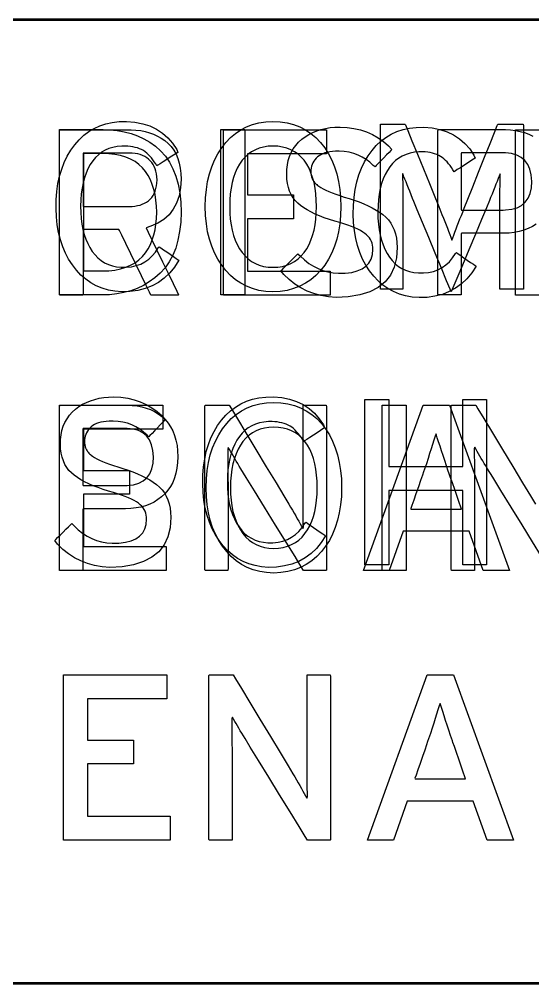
# Model space of a CAD drawing. Extents: x 1 to 47.7, y 0.2 to 35.
# Drawn here: x 22.562 to 22.925, y 6.787 to 7.467 of the extents above; entities that cross this region are included whole.
import ezdxf

# ---------------------------------------------------------------- set-up
doc = ezdxf.new("R2010")
doc.units = 0
doc.header["$MEASUREMENT"] = 0
for name, color, linetype in [('4_1__4U__UP_TO_ONE_IO_BOAR', 7, 'CONTINUOUS'), ('4_2__4U__FRONT_PANEL_W_24_', 7, 'CONTINUOUS'), ('5_1___24__TARGET_LEDS___12', 7, 'CONTINUOUS')]:
    doc.layers.add(name, color=color, linetype=linetype)

msp = doc.modelspace()

# ---------------------------------------------------------------- linework, layer by layer
at = {"layer": '4_1__4U__UP_TO_ONE_IO_BOAR'}
for points in [[(23.06103, 7.46653), (22.87026, 7.46653), (22.45712, 7.46653)], [(22.87531, 7.08228), (22.87531, 7.13462), (22.82328, 7.13462), (22.82328, 7.08228), (22.80638, 7.08228), (22.80638, 7.19889), (22.82328, 7.19889), (22.82328, 7.15168), (22.87531, 7.15168), (22.87531, 7.19889), (22.89221, 7.19889), (22.89221, 7.08228), (22.87531, 7.08228)], [(22.59374, 6.88783), (22.59374, 7.00445), (22.66652, 7.00445), (22.66652, 6.98754), (22.61064, 6.98754), (22.61064, 6.95854), (22.64309, 6.95854), (22.64309, 6.94164), (22.61064, 6.94164), (22.61064, 6.90474), (22.66896, 6.90474), (22.66896, 6.88783), (22.59374, 6.88783)], [(22.89255, 6.88783), (22.88279, 6.91551), (22.83607, 6.91551), (22.82639, 6.88783), (22.80824, 6.88783), (22.85023, 7.00445), (22.86879, 7.00445), (22.91127, 6.88783), (22.89255, 6.88783)], [(22.42922, 6.78655), (22.6323, 6.78655), (22.84113, 6.78655), (23.0356, 6.78655)]]:
    msp.add_lwpolyline(points, dxfattribs=at)
for points in [[(22.67504, 7.29715), (22.67198, 7.29241), (22.66857, 7.28825), (22.66479, 7.28464), (22.66066, 7.2816), (22.65616, 7.27912), (22.65129, 7.27721), (22.64607, 7.27586), (22.64049, 7.27507), (22.63482, 7.27489), (22.62993, 7.27531), (22.6253, 7.27615), (22.62092, 7.27742), (22.6168, 7.27911), (22.61292, 7.28123), (22.6093, 7.28377), (22.60594, 7.28674), (22.60282, 7.29013), (22.59992, 7.29387), (22.5973, 7.29788), (22.59502, 7.30216), (22.59308, 7.30673), (22.59147, 7.31159), (22.59019, 7.31672), (22.58925, 7.32214), (22.58865, 7.32785), (22.58838, 7.33384), (22.5885, 7.33993), (22.58897, 7.34576), (22.58977, 7.35131), (22.59091, 7.35658), (22.59239, 7.36157), (22.5942, 7.36629), (22.59635, 7.37073), (22.59883, 7.37489), (22.60165, 7.37878), (22.60466, 7.38228), (22.60793, 7.38537), (22.61144, 7.38804), (22.61522, 7.39028), (22.61924, 7.39211), (22.62351, 7.39352), (22.62804, 7.3945), (22.63282, 7.39507), (22.63821, 7.39517), (22.6441, 7.39466), (22.64957, 7.39359), (22.65462, 7.39196), (22.65925, 7.38977), (22.66345, 7.38701), (22.66722, 7.3837), (22.67058, 7.37982), (22.67351, 7.37537), (22.67436, 7.37331), (22.67324, 7.37259), (22.67137, 7.37138), (22.66902, 7.36987), (22.66647, 7.36822), (22.66398, 7.36661), (22.66182, 7.36522), (22.66026, 7.36422), (22.65958, 7.36378), (22.65873, 7.36516), (22.65773, 7.36667), (22.65671, 7.36809), (22.65566, 7.36941), (22.65459, 7.37063), (22.65348, 7.37176), (22.65235, 7.37279), (22.6512, 7.37373), (22.65, 7.37456), (22.64869, 7.37527), (22.6473, 7.37589), (22.64583, 7.37643), (22.64428, 7.37687), (22.64265, 7.37724), (22.64094, 7.37751), (22.63916, 7.37769), (22.63729, 7.37779), (22.63479, 7.37777), (22.63156, 7.37747), (22.62852, 7.37688), (22.62567, 7.376), (22.62301, 7.37484), (22.62054, 7.37339), (22.61825, 7.37165), (22.61615, 7.36962), (22.61424, 7.36731), (22.61249, 7.36468), (22.61092, 7.3618), (22.60956, 7.3587), (22.60841, 7.35537), (22.60747, 7.35182), (22.60673, 7.34805), (22.6062, 7.34405), (22.60587, 7.33982), (22.60575, 7.33537), (22.60584, 7.33095), (22.60614, 7.32674), (22.60664, 7.32276), (22.60735, 7.31899), (22.60827, 7.31545), (22.6094, 7.31213), (22.61073, 7.30902), (22.61227, 7.30614), (22.614, 7.30346), (22.61589, 7.30099), (22.61796, 7.29883), (22.62022, 7.29697), (22.62267, 7.29542), (22.62531, 7.29417), (22.62813, 7.29324), (22.63115, 7.29261), (22.63435, 7.29229), (22.63792, 7.29229), (22.64158, 7.29266), (22.645, 7.29342), (22.64818, 7.29455), (22.65112, 7.29607), (22.65382, 7.29797), (22.65628, 7.30026), (22.65851, 7.30293), (22.66049, 7.30598), (22.66126, 7.30666), (22.66242, 7.30586), (22.66425, 7.3046), (22.66649, 7.30305), (22.66889, 7.30139), (22.6712, 7.2998), (22.67316, 7.29844), (22.67452, 7.2975)], [(22.78935, 7.33507), (22.78914, 7.32886), (22.78859, 7.32295), (22.78769, 7.31735), (22.78645, 7.31204), (22.78486, 7.30703), (22.78293, 7.30232), (22.78065, 7.29791), (22.77803, 7.2938), (22.77504, 7.28996), (22.77175, 7.2865), (22.7682, 7.28349), (22.76439, 7.28093), (22.76032, 7.27882), (22.75599, 7.27715), (22.7514, 7.27594), (22.74654, 7.27517), (22.74143, 7.27485), (22.73635, 7.27517), (22.73154, 7.27594), (22.727, 7.27715), (22.72272, 7.27882), (22.7187, 7.28093), (22.71495, 7.28349), (22.71147, 7.2865), (22.70825, 7.28996), (22.70527, 7.2938), (22.70258, 7.29791), (22.70025, 7.30232), (22.69827, 7.30703), (22.69664, 7.31204), (22.69537, 7.31735), (22.69445, 7.32295), (22.69388, 7.32886), (22.69367, 7.33507), (22.69388, 7.34128), (22.69445, 7.3472), (22.69537, 7.35282), (22.69664, 7.35816), (22.69827, 7.36319), (22.70025, 7.36794), (22.70258, 7.3724), (22.70527, 7.37656), (22.70825, 7.3804), (22.71147, 7.3838), (22.71495, 7.38676), (22.7187, 7.38928), (22.72272, 7.39135), (22.727, 7.39298), (22.73154, 7.39417), (22.73635, 7.39491), (22.74143, 7.39521), (22.74654, 7.39491), (22.7514, 7.39417), (22.75599, 7.39298), (22.76032, 7.39135), (22.76439, 7.38928), (22.7682, 7.38676), (22.77175, 7.3838), (22.77504, 7.3804), (22.77803, 7.37656), (22.78065, 7.3724), (22.78293, 7.36794), (22.78486, 7.36319), (22.78645, 7.35816), (22.78769, 7.35282), (22.78859, 7.3472), (22.78914, 7.34128)], [(22.90158, 7.27667), (22.90158, 7.27889), (22.90158, 7.28482), (22.90158, 7.29336), (22.90158, 7.30343), (22.90158, 7.31393), (22.90158, 7.32375), (22.90158, 7.33181), (22.90158, 7.33701), (22.90158, 7.33903), (22.90159, 7.34188), (22.90161, 7.34459), (22.90163, 7.34716), (22.90166, 7.34959), (22.9017, 7.35188), (22.90175, 7.35403), (22.9018, 7.35604), (22.90187, 7.35792), (22.90165, 7.35821), (22.90102, 7.35657), (22.90033, 7.35479), (22.89959, 7.35289), (22.89878, 7.35085), (22.89793, 7.34868), (22.89701, 7.34638), (22.89604, 7.34395), (22.89501, 7.34139), (22.8942, 7.33943), (22.89206, 7.33431), (22.88859, 7.32601), (22.88428, 7.31571), (22.87963, 7.30457), (22.8751, 7.29375), (22.8712, 7.28442), (22.86841, 7.27774), (22.86721, 7.27488), (22.86642, 7.27673), (22.86397, 7.28266), (22.86032, 7.2915), (22.85595, 7.30209), (22.85133, 7.31326), (22.84696, 7.32385), (22.8433, 7.3327), (22.84085, 7.33862), (22.83996, 7.3408), (22.83893, 7.34339), (22.83795, 7.34585), (22.83703, 7.34818), (22.83616, 7.35038), (22.83535, 7.35244), (22.83458, 7.35438), (22.83387, 7.35618), (22.83321, 7.35786), (22.83283, 7.35832), (22.8329, 7.35647), (22.83295, 7.35449), (22.833, 7.35237), (22.83305, 7.35011), (22.83308, 7.34771), (22.8331, 7.34517), (22.83312, 7.34249), (22.83313, 7.33968), (22.83313, 7.33767), (22.83313, 7.33325), (22.83313, 7.32573), (22.83313, 7.3162), (22.83313, 7.30577), (22.83313, 7.29551), (22.83313, 7.28653), (22.83313, 7.27992), (22.83313, 7.27678), (22.83278, 7.27667), (22.83143, 7.27667), (22.82936, 7.27667), (22.82682, 7.27667), (22.82411, 7.27667), (22.82152, 7.27667), (22.81931, 7.27667), (22.81778, 7.27667), (22.81721, 7.27667), (22.81721, 7.28086), (22.81721, 7.29208), (22.81721, 7.30823), (22.81721, 7.32727), (22.81721, 7.34711), (22.81721, 7.36568), (22.81721, 7.38092), (22.81721, 7.39075), (22.81724, 7.39334), (22.81813, 7.39334), (22.82, 7.39334), (22.82254, 7.39334), (22.82545, 7.39334), (22.82841, 7.39334), (22.83111, 7.39334), (22.83324, 7.39334), (22.83449, 7.39334), (22.83488, 7.39288), (22.83652, 7.38884), (22.83948, 7.38157), (22.84331, 7.37214), (22.84757, 7.36168), (22.8518, 7.35128), (22.85556, 7.34204), (22.8584, 7.33507), (22.85987, 7.33147), (22.86069, 7.32949), (22.86173, 7.32697), (22.86272, 7.32453), (22.86366, 7.32216), (22.86455, 7.31986), (22.86539, 7.31763), (22.86618, 7.31548), (22.86692, 7.3134), (22.86762, 7.31139), (22.8683, 7.31292), (22.86903, 7.31496), (22.8698, 7.31708), (22.87063, 7.31928), (22.8715, 7.32156), (22.87241, 7.32392), (22.87338, 7.32637), (22.87439, 7.32889), (22.87534, 7.33123), (22.87642, 7.33394), (22.87894, 7.34026), (22.88247, 7.34909), (22.88656, 7.35933), (22.89077, 7.36987), (22.89467, 7.37962), (22.8978, 7.38747), (22.89974, 7.39232), (22.90022, 7.39334), (22.90127, 7.39334), (22.90329, 7.39334), (22.90597, 7.39334), (22.90899, 7.39334), (22.91202, 7.39334), (22.91476, 7.39334), (22.91687, 7.39334), (22.91804, 7.39334), (22.91817, 7.39199), (22.91817, 7.38364), (22.91817, 7.36943), (22.91817, 7.35142), (22.91817, 7.33168), (22.91817, 7.31229), (22.91817, 7.29531), (22.91817, 7.28282), (22.91817, 7.27689), (22.9178, 7.27667), (22.91641, 7.27667), (22.91424, 7.27667), (22.9116, 7.27667), (22.90878, 7.27667), (22.90607, 7.27667), (22.90378, 7.27667), (22.90218, 7.27667)], [(22.77212, 7.33507), (22.77201, 7.33965), (22.77169, 7.344), (22.77116, 7.34811), (22.77041, 7.35198), (22.76945, 7.35561), (22.76827, 7.35901), (22.76688, 7.36217), (22.76527, 7.3651), (22.76345, 7.36774), (22.76141, 7.37007), (22.75916, 7.37209), (22.75671, 7.3738), (22.75406, 7.37521), (22.75121, 7.37631), (22.74815, 7.37712), (22.74489, 7.37761), (22.74143, 7.37781), (22.73804, 7.37761), (22.73484, 7.37712), (22.73183, 7.37631), (22.72903, 7.37521), (22.72641, 7.3738), (22.72399, 7.37209), (22.72177, 7.37007), (22.71973, 7.36774), (22.71789, 7.3651), (22.71625, 7.36217), (22.71483, 7.35901), (22.71363, 7.35561), (22.71264, 7.35198), (22.71188, 7.34811), (22.71133, 7.344), (22.71101, 7.33965), (22.7109, 7.33507), (22.71101, 7.33054), (22.71133, 7.32625), (22.71188, 7.32218), (22.71264, 7.31835), (22.71363, 7.31476), (22.71483, 7.31139), (22.71625, 7.30826), (22.71789, 7.30536), (22.71973, 7.30266), (22.72177, 7.30022), (22.72399, 7.2981), (22.72641, 7.29632), (22.72903, 7.29485), (22.73183, 7.29371), (22.73484, 7.2929), (22.73804, 7.29241), (22.74143, 7.29225), (22.74489, 7.29241), (22.74815, 7.2929), (22.75121, 7.29371), (22.75406, 7.29485), (22.75671, 7.29632), (22.75916, 7.2981), (22.76141, 7.30022), (22.76345, 7.30266), (22.76527, 7.30536), (22.76688, 7.30826), (22.76827, 7.31139), (22.76945, 7.31476), (22.77041, 7.31835), (22.77116, 7.32218), (22.77169, 7.32625), (22.77201, 7.33054)], [(22.66939, 7.11575), (22.66892, 7.10839), (22.66735, 7.1019), (22.66469, 7.09625), (22.66093, 7.09147), (22.65608, 7.08753), (22.65013, 7.08446), (22.64308, 7.08224), (22.63494, 7.08088), (22.62646, 7.08044), (22.6209, 7.08088), (22.61562, 7.08178), (22.61059, 7.08314), (22.60584, 7.08495), (22.60135, 7.08722), (22.59714, 7.08994), (22.59319, 7.09313), (22.58951, 7.09676), (22.58743, 7.09931), (22.58816, 7.10004), (22.58954, 7.10142), (22.59135, 7.10323), (22.59338, 7.10525), (22.59542, 7.10728), (22.59724, 7.1091), (22.59865, 7.1105), (22.59942, 7.11127), (22.60114, 7.10963), (22.60409, 7.10689), (22.60715, 7.1045), (22.61034, 7.10246), (22.61364, 7.10077), (22.61705, 7.09943), (22.62058, 7.09844), (22.62423, 7.09779), (22.62799, 7.0975), (22.63278, 7.09761), (22.63734, 7.09816), (22.64129, 7.09916), (22.64464, 7.10059), (22.64738, 7.10246), (22.64953, 7.10477), (22.65106, 7.10752), (22.652, 7.11071), (22.65233, 7.11433), (22.65227, 7.11593), (22.65206, 7.11736), (22.65171, 7.11872), (22.65122, 7.12003), (22.65058, 7.12127), (22.64981, 7.12246), (22.64889, 7.12358), (22.64783, 7.12464), (22.64662, 7.12564), (22.64515, 7.12664), (22.64348, 7.12762), (22.64158, 7.12859), (22.63947, 7.12955), (22.63715, 7.1305), (22.63461, 7.13144), (22.63185, 7.13237), (22.62888, 7.13329), (22.62545, 7.13428), (22.62161, 7.13545), (22.61801, 7.13669), (22.61464, 7.13799), (22.6115, 7.13935), (22.60859, 7.14078), (22.60592, 7.14226), (22.60347, 7.14381), (22.60126, 7.14541), (22.59927, 7.14706), (22.5975, 7.14886), (22.59595, 7.15087), (22.59464, 7.15309), (22.59355, 7.15551), (22.59269, 7.15815), (22.59205, 7.16099), (22.59165, 7.16404), (22.59147, 7.1673), (22.59155, 7.17071), (22.59192, 7.17398), (22.59256, 7.17708), (22.59348, 7.18001), (22.59467, 7.18277), (22.59613, 7.18535), (22.59787, 7.18777), (22.59989, 7.19002), (22.60217, 7.1921), (22.60459, 7.19391), (22.60714, 7.1955), (22.60983, 7.19689), (22.61268, 7.19806), (22.61567, 7.19902), (22.6188, 7.19977), (22.62208, 7.20031), (22.6255, 7.20065), (22.62921, 7.20076), (22.63418, 7.20048), (22.63894, 7.19981), (22.6435, 7.19874), (22.64786, 7.19726), (22.65202, 7.19539), (22.65598, 7.19312), (22.65973, 7.19045), (22.66329, 7.18737), (22.66567, 7.1849), (22.66501, 7.18422), (22.6637, 7.18286), (22.66194, 7.18104), (22.65995, 7.17898), (22.65793, 7.17689), (22.6561, 7.17499), (22.65467, 7.1735), (22.65384, 7.17264), (22.6526, 7.17369), (22.65014, 7.17594), (22.64752, 7.17791), (22.64475, 7.17959), (22.64183, 7.18098), (22.63875, 7.18209), (22.63552, 7.1829), (22.63213, 7.18343), (22.62859, 7.18367), (22.62591, 7.18364), (22.62383, 7.18348), (22.62189, 7.18323), (22.6201, 7.18288), (22.61843, 7.18243), (22.61691, 7.18188), (22.61553, 7.18124), (22.61428, 7.1805), (22.61317, 7.17965), (22.61219, 7.17869), (22.61133, 7.17768), (22.61058, 7.17661), (22.60995, 7.17549), (22.60943, 7.17432), (22.60903, 7.17309), (22.60874, 7.17181), (22.60857, 7.17048), (22.60852, 7.16913), (22.60854, 7.16846), (22.60858, 7.16781), (22.60866, 7.16718), (22.60876, 7.16657), (22.60889, 7.16598), (22.60905, 7.16541), (22.60924, 7.16487), (22.60945, 7.16434), (22.60969, 7.16382), (22.60998, 7.16327), (22.61031, 7.16272), (22.61069, 7.16218), (22.61111, 7.16165), (22.61158, 7.16112), (22.6121, 7.16061), (22.61267, 7.16009), (22.61328, 7.15959), (22.61419, 7.15891), (22.61562, 7.15799), (22.61728, 7.15707), (22.61916, 7.15614), (22.62127, 7.1552), (22.62361, 7.15425), (22.62618, 7.1533), (22.62897, 7.15233), (22.63199, 7.15136), (22.63555, 7.15029), (22.63919, 7.1491), (22.64263, 7.14784), (22.64588, 7.14652), (22.64894, 7.14513), (22.65181, 7.14368), (22.65449, 7.14216), (22.65698, 7.14057), (22.65928, 7.13891), (22.66137, 7.13714), (22.66322, 7.13518), (22.66483, 7.13301), (22.6662, 7.13064), (22.66732, 7.12806), (22.6682, 7.12529), (22.66884, 7.12231), (22.66924, 7.11913)], [(22.77855, 7.1027), (22.7755, 7.09797), (22.77209, 7.0938), (22.76831, 7.0902), (22.76417, 7.08716), (22.75967, 7.08468), (22.75481, 7.08276), (22.74959, 7.08141), (22.744, 7.08062), (22.73833, 7.08044), (22.73345, 7.08086), (22.72882, 7.08171), (22.72444, 7.08297), (22.72031, 7.08467), (22.71644, 7.08678), (22.71282, 7.08933), (22.70945, 7.09229), (22.70634, 7.09568), (22.70344, 7.09943), (22.70082, 7.10343), (22.69854, 7.10772), (22.69659, 7.11229), (22.69498, 7.11714), (22.69371, 7.12228), (22.69277, 7.1277), (22.69216, 7.1334), (22.69189, 7.13939), (22.69201, 7.14549), (22.69248, 7.15131), (22.69329, 7.15686), (22.69443, 7.16213), (22.69591, 7.16713), (22.69772, 7.17185), (22.69987, 7.17629), (22.70235, 7.18045), (22.70516, 7.18433), (22.70817, 7.18784), (22.71144, 7.19093), (22.71496, 7.19359), (22.71873, 7.19584), (22.72275, 7.19767), (22.72703, 7.19907), (22.73156, 7.20006), (22.73634, 7.20062), (22.74172, 7.20072), (22.74762, 7.20022), (22.75309, 7.19915), (22.75814, 7.19752), (22.76276, 7.19532), (22.76696, 7.19257), (22.77074, 7.18925), (22.77409, 7.18537), (22.77702, 7.18093), (22.77787, 7.17887), (22.77675, 7.17814), (22.77488, 7.17693), (22.77254, 7.17542), (22.76998, 7.17377), (22.76749, 7.17217), (22.76533, 7.17077), (22.76378, 7.16977), (22.7631, 7.16933), (22.76225, 7.17071), (22.76125, 7.17223), (22.76023, 7.17364), (22.75918, 7.17497), (22.7581, 7.17619), (22.757, 7.17732), (22.75587, 7.17835), (22.75471, 7.17928), (22.75352, 7.18011), (22.75221, 7.18082), (22.75082, 7.18145), (22.74935, 7.18198), (22.7478, 7.18243), (22.74617, 7.18279), (22.74446, 7.18306), (22.74267, 7.18325), (22.74081, 7.18335), (22.73831, 7.18332), (22.73508, 7.18302), (22.73204, 7.18244), (22.72919, 7.18156), (22.72653, 7.1804), (22.72405, 7.17895), (22.72176, 7.17721), (22.71967, 7.17518), (22.71776, 7.17286), (22.716, 7.17023), (22.71444, 7.16736), (22.71308, 7.16425), (22.71193, 7.16093), (22.71098, 7.15738), (22.71024, 7.1536), (22.70971, 7.1496), (22.70939, 7.14538), (22.70927, 7.14093), (22.70936, 7.1365), (22.70966, 7.1323), (22.71016, 7.12831), (22.71087, 7.12455), (22.71179, 7.12101), (22.71291, 7.11768), (22.71424, 7.11458), (22.71578, 7.1117), (22.71752, 7.10902), (22.7194, 7.10655), (22.72147, 7.10438), (22.72374, 7.10252), (22.72619, 7.10097), (22.72882, 7.09973), (22.73165, 7.09879), (22.73466, 7.09817), (22.73787, 7.09785), (22.74144, 7.09785), (22.74509, 7.09822), (22.74851, 7.09897), (22.75169, 7.10011), (22.75463, 7.10163), (22.75733, 7.10353), (22.7598, 7.10581), (22.76202, 7.10848), (22.76401, 7.11153), (22.76478, 7.11222), (22.76594, 7.11142), (22.76777, 7.11015), (22.77001, 7.10861), (22.77241, 7.10695), (22.77472, 7.10535), (22.77668, 7.104), (22.77804, 7.10305)], [(22.76592, 6.88783), (22.76428, 6.8905), (22.7599, 6.89762), (22.75359, 6.90787), (22.74617, 6.91992), (22.73846, 6.93244), (22.73128, 6.94411), (22.72544, 6.9536), (22.72175, 6.95958), (22.72057, 6.96151), (22.71948, 6.96334), (22.71842, 6.96511), (22.7174, 6.96684), (22.71641, 6.96851), (22.71545, 6.97013), (22.71453, 6.9717), (22.71365, 6.97322), (22.7128, 6.97469), (22.71244, 6.97374), (22.71245, 6.97093), (22.71246, 6.96804), (22.71247, 6.96505), (22.71249, 6.96198), (22.71251, 6.95882), (22.71254, 6.95556), (22.71257, 6.95222), (22.7126, 6.94878), (22.71261, 6.94664), (22.71261, 6.94122), (22.71261, 6.93305), (22.71261, 6.92324), (22.71261, 6.91288), (22.71261, 6.90307), (22.71261, 6.8949), (22.71261, 6.88947), (22.71259, 6.88783), (22.71183, 6.88783), (22.71012, 6.88783), (22.70774, 6.88783), (22.705, 6.88783), (22.7022, 6.88783), (22.69964, 6.88783), (22.6976, 6.88783), (22.6964, 6.88783), (22.69619, 6.88865), (22.69619, 6.89621), (22.69619, 6.90995), (22.69619, 6.92778), (22.69619, 6.94757), (22.69619, 6.96721), (22.69619, 6.98459), (22.69619, 6.99758), (22.69619, 7.00408), (22.69652, 7.00445), (22.69793, 7.00445), (22.70017, 7.00445), (22.70293, 7.00445), (22.70588, 7.00445), (22.70872, 7.00445), (22.71114, 7.00445), (22.71282, 7.00445), (22.71345, 7.00445), (22.71501, 7.00185), (22.71919, 6.99492), (22.72521, 6.98495), (22.73228, 6.97322), (22.73963, 6.96104), (22.74649, 6.94968), (22.75206, 6.94045), (22.75557, 6.93462), (22.75676, 6.93264), (22.75802, 6.93047), (22.75923, 6.92838), (22.76039, 6.92637), (22.76149, 6.92443), (22.76255, 6.92256), (22.76355, 6.92077), (22.7645, 6.91905), (22.7654, 6.91741), (22.76575, 6.91835), (22.76572, 6.92124), (22.76569, 6.92422), (22.76566, 6.92727), (22.76564, 6.93041), (22.76563, 6.93362), (22.76562, 6.93692), (22.76561, 6.9403), (22.76561, 6.94377), (22.76561, 6.9459), (22.76561, 6.9513), (22.76561, 6.95943), (22.76561, 6.9692), (22.76561, 6.97952), (22.76561, 6.98928), (22.76561, 6.99741), (22.76561, 7.00282), (22.76562, 7.00445), (22.76638, 7.00445), (22.7681, 7.00445), (22.77048, 7.00445), (22.77321, 7.00445), (22.77601, 7.00445), (22.77858, 7.00445), (22.78061, 7.00445), (22.78182, 7.00445), (22.78202, 7.00363), (22.78202, 6.99607), (22.78202, 6.98232), (22.78202, 6.9645), (22.78202, 6.94471), (22.78202, 6.92507), (22.78202, 6.90769), (22.78202, 6.8947), (22.78202, 6.8882), (22.78172, 6.88783), (22.7804, 6.88783), (22.77831, 6.88783), (22.77574, 6.88783), (22.77299, 6.88783), (22.77033, 6.88783), (22.76808, 6.88783), (22.76651, 6.88783)], [(22.86806, 6.95798), (22.86676, 6.96181), (22.86552, 6.96549), (22.86435, 6.96901), (22.86324, 6.97238), (22.86219, 6.9756), (22.86121, 6.97865), (22.86029, 6.98156), (22.85943, 6.98431), (22.85865, 6.9827), (22.85782, 6.97988), (22.85692, 6.97689), (22.85593, 6.97373), (22.85488, 6.9704), (22.85374, 6.96691), (22.85254, 6.96324), (22.85126, 6.9594), (22.85058, 6.95741), (22.8498, 6.95516), (22.84851, 6.95147), (22.84693, 6.9469), (22.84524, 6.94203), (22.84365, 6.93746), (22.84237, 6.93377), (22.84159, 6.93152), (22.84169, 6.93111), (22.84423, 6.93111), (22.84888, 6.93111), (22.85487, 6.93111), (22.8614, 6.93111), (22.8677, 6.93111), (22.87298, 6.93111), (22.87645, 6.93111), (22.8774, 6.93116), (22.87687, 6.93267), (22.87575, 6.93588), (22.87425, 6.94019), (22.87256, 6.94504), (22.8709, 6.94982), (22.86945, 6.95397), (22.86844, 6.95688)]]:
    msp.add_lwpolyline(points, close=True, dxfattribs=at)
at = {"layer": '4_2__4U__FRONT_PANEL_W_24_'}
for points in [[(23.06048, 7.46728), (22.86971, 7.46728), (22.45657, 7.46728)], [(22.70466, 7.27276), (22.70466, 7.38938), (22.72156, 7.38938), (22.72156, 7.27276), (22.70466, 7.27276)], [(22.92719, 7.32268), (22.92446, 7.32099), (22.92155, 7.31956), (22.91846, 7.31838), (22.91519, 7.31746), (22.91174, 7.3168), (22.90811, 7.31639), (22.9043, 7.31623), (22.90297, 7.31623), (22.90018, 7.31623), (22.89603, 7.31623), (22.8911, 7.31623), (22.88594, 7.31623), (22.88113, 7.31623), (22.87724, 7.31623), (22.87482, 7.31623), (22.87431, 7.31604), (22.87431, 7.31339), (22.87431, 7.30829), (22.87431, 7.30158), (22.87431, 7.29407), (22.87431, 7.28661), (22.87431, 7.28003), (22.87431, 7.27517), (22.87431, 7.27285), (22.87392, 7.27276), (22.87246, 7.27276), (22.8702, 7.27276), (22.86747, 7.27276), (22.86457, 7.27276), (22.86184, 7.27276), (22.85958, 7.27276), (22.85812, 7.27276), (22.85773, 7.27299), (22.85773, 7.27922), (22.85773, 7.29228), (22.85773, 7.30992), (22.85773, 7.32993), (22.85773, 7.35006), (22.85773, 7.36809), (22.85773, 7.38176), (22.85773, 7.38886), (22.85855, 7.38938), (22.86241, 7.38938), (22.86864, 7.38938), (22.87633, 7.38938), (22.88457, 7.38938), (22.89246, 7.38938), (22.8991, 7.38938), (22.90356, 7.38938), (22.9054, 7.38938), (22.90904, 7.38923), (22.91251, 7.38883), (22.91582, 7.38819), (22.91896, 7.38731), (22.92195, 7.38618), (22.92477, 7.3848)], [(22.81851, 7.07831), (22.81851, 7.19493), (22.83541, 7.19493), (22.83541, 7.07831), (22.81851, 7.07831)], [(22.93096, 7.08811), (22.92465, 7.09835), (22.91723, 7.1104), (22.90952, 7.12292), (22.90234, 7.13459), (22.8965, 7.14408), (22.89281, 7.15007), (22.89164, 7.15199), (22.89054, 7.15382), (22.88948, 7.1556), (22.88846, 7.15732), (22.88747, 7.15899), (22.88651, 7.16062), (22.88559, 7.16219), (22.88471, 7.1637), (22.88386, 7.16517), (22.8835, 7.16422), (22.88351, 7.16142), (22.88352, 7.15852), (22.88353, 7.15554), (22.88355, 7.15246), (22.88357, 7.1493), (22.8836, 7.14604), (22.88363, 7.1427), (22.88366, 7.13926), (22.88367, 7.13713), (22.88367, 7.1317), (22.88367, 7.12353), (22.88367, 7.11372), (22.88367, 7.10336), (22.88367, 7.09355), (22.88367, 7.08538), (22.88367, 7.07995), (22.88365, 7.07831), (22.88289, 7.07831), (22.88118, 7.07831), (22.8788, 7.07831), (22.87607, 7.07831), (22.87327, 7.07831), (22.8707, 7.07831), (22.86866, 7.07831), (22.86746, 7.07831), (22.86726, 7.07913), (22.86726, 7.08669), (22.86726, 7.10044), (22.86726, 7.11827), (22.86726, 7.13806), (22.86726, 7.1577), (22.86726, 7.17507), (22.86726, 7.18807), (22.86726, 7.19456), (22.86758, 7.19493), (22.869, 7.19493), (22.87123, 7.19493), (22.87399, 7.19493), (22.87694, 7.19493), (22.87978, 7.19493), (22.8822, 7.19493), (22.88388, 7.19493), (22.88451, 7.19493), (22.88607, 7.19234), (22.89026, 7.18541), (22.89627, 7.17543), (22.90334, 7.16371), (22.9107, 7.15152), (22.91755, 7.14017), (22.92312, 7.13093), (22.92663, 7.12511)], [(22.42867, 6.78729), (22.63175, 6.78729), (22.84058, 6.78729), (23.03505, 6.78729)]]:
    msp.add_lwpolyline(points, dxfattribs=at)
for points in [[(22.67664, 7.33107), (22.67634, 7.32406), (22.67561, 7.31752), (22.67443, 7.31145), (22.67281, 7.30584), (22.67075, 7.3007), (22.66825, 7.29602), (22.66531, 7.2918), (22.66193, 7.28805), (22.65816, 7.28477), (22.65419, 7.28191), (22.65002, 7.27944), (22.64565, 7.27735), (22.64108, 7.27566), (22.63631, 7.27435), (22.63135, 7.27343), (22.62618, 7.2729), (22.62157, 7.27276), (22.62005, 7.27276), (22.61664, 7.27276), (22.61195, 7.27276), (22.60659, 7.27276), (22.6012, 7.27276), (22.59637, 7.27276), (22.59274, 7.27276), (22.59091, 7.27276), (22.59081, 7.27513), (22.59081, 7.28527), (22.59081, 7.30125), (22.59081, 7.32074), (22.59081, 7.3414), (22.59081, 7.36088), (22.59081, 7.37687), (22.59081, 7.38701), (22.59091, 7.38938), (22.59274, 7.38938), (22.59637, 7.38938), (22.6012, 7.38938), (22.60659, 7.38938), (22.61195, 7.38938), (22.61664, 7.38938), (22.62005, 7.38938), (22.62157, 7.38938), (22.62627, 7.38928), (22.63152, 7.38881), (22.63656, 7.38794), (22.64138, 7.38668), (22.64598, 7.38503), (22.65037, 7.38299), (22.65454, 7.38056), (22.6585, 7.37773), (22.66221, 7.37447), (22.66553, 7.37071), (22.66841, 7.36647), (22.67086, 7.36175), (22.67288, 7.35657), (22.67447, 7.3509), (22.67563, 7.34477), (22.67635, 7.33815)], [(22.82906, 7.30623), (22.82859, 7.29888), (22.82702, 7.29238), (22.82436, 7.28674), (22.8206, 7.28195), (22.81574, 7.27802), (22.80979, 7.27494), (22.80275, 7.27272), (22.79461, 7.27136), (22.78613, 7.27092), (22.78057, 7.27136), (22.77528, 7.27227), (22.77026, 7.27362), (22.76551, 7.27543), (22.76102, 7.2777), (22.7568, 7.28043), (22.75286, 7.28361), (22.74917, 7.28725), (22.7471, 7.28979), (22.74783, 7.29053), (22.74921, 7.2919), (22.75102, 7.29371), (22.75305, 7.29573), (22.75508, 7.29776), (22.75691, 7.29959), (22.75831, 7.30099), (22.75909, 7.30176), (22.7608, 7.30012), (22.76375, 7.29738), (22.76682, 7.29499), (22.77001, 7.29295), (22.77331, 7.29126), (22.77672, 7.28991), (22.78025, 7.28892), (22.7839, 7.28828), (22.78766, 7.28798), (22.79245, 7.28809), (22.79701, 7.28865), (22.80096, 7.28964), (22.80431, 7.29107), (22.80705, 7.29294), (22.80919, 7.29525), (22.81073, 7.298), (22.81167, 7.30119), (22.812, 7.30482), (22.81193, 7.30641), (22.81173, 7.30784), (22.81138, 7.30921), (22.81089, 7.31051), (22.81025, 7.31176), (22.80948, 7.31294), (22.80856, 7.31406), (22.8075, 7.31512), (22.80629, 7.31613), (22.80482, 7.31712), (22.80314, 7.3181), (22.80125, 7.31907), (22.79914, 7.32004), (22.79681, 7.32099), (22.79427, 7.32193), (22.79152, 7.32286), (22.78855, 7.32378), (22.78512, 7.32476), (22.78128, 7.32594), (22.77768, 7.32718), (22.77431, 7.32848), (22.77117, 7.32984), (22.76826, 7.33126), (22.76558, 7.33274), (22.76314, 7.33429), (22.76093, 7.3359), (22.75894, 7.33754), (22.75717, 7.33935), (22.75562, 7.34136), (22.7543, 7.34357), (22.75322, 7.346), (22.75235, 7.34863), (22.75172, 7.35147), (22.75131, 7.35452), (22.75114, 7.35778), (22.75122, 7.36119), (22.75159, 7.36446), (22.75223, 7.36756), (22.75315, 7.37049), (22.75434, 7.37325), (22.7558, 7.37584), (22.75754, 7.37826), (22.75955, 7.3805), (22.76184, 7.38258), (22.76425, 7.38439), (22.76681, 7.38599), (22.7695, 7.38737), (22.77234, 7.38854), (22.77533, 7.3895), (22.77847, 7.39026), (22.78175, 7.3908), (22.78517, 7.39113), (22.78888, 7.39124), (22.79385, 7.39097), (22.79861, 7.39029), (22.80317, 7.38922), (22.80753, 7.38775), (22.81169, 7.38587), (22.81564, 7.3836), (22.8194, 7.38093), (22.82296, 7.37786), (22.82533, 7.37538), (22.82468, 7.3747), (22.82337, 7.37335), (22.82161, 7.37152), (22.81962, 7.36946), (22.8176, 7.36737), (22.81577, 7.36547), (22.81433, 7.36398), (22.8135, 7.36312), (22.81226, 7.36417), (22.8098, 7.36643), (22.80719, 7.36839), (22.80442, 7.37007), (22.8015, 7.37147), (22.79842, 7.37257), (22.79519, 7.37339), (22.7918, 7.37392), (22.78826, 7.37416), (22.78558, 7.37412), (22.7835, 7.37397), (22.78156, 7.37371), (22.77976, 7.37336), (22.7781, 7.37291), (22.77658, 7.37237), (22.77519, 7.37172), (22.77395, 7.37098), (22.77284, 7.37014), (22.77186, 7.36918), (22.77099, 7.36816), (22.77025, 7.36709), (22.76961, 7.36597), (22.7691, 7.3648), (22.7687, 7.36357), (22.76841, 7.3623), (22.76824, 7.36096), (22.76819, 7.35961), (22.7682, 7.35894), (22.76825, 7.35829), (22.76832, 7.35766), (22.76843, 7.35705), (22.76856, 7.35646), (22.76872, 7.3559), (22.7689, 7.35535), (22.76912, 7.35482), (22.76936, 7.35431), (22.76965, 7.35375), (22.76998, 7.35321), (22.77036, 7.35267), (22.77078, 7.35213), (22.77125, 7.35161), (22.77177, 7.35109), (22.77233, 7.35058), (22.77295, 7.35007), (22.77386, 7.3494), (22.77529, 7.34848), (22.77695, 7.34755), (22.77883, 7.34662), (22.78094, 7.34568), (22.78328, 7.34473), (22.78585, 7.34378), (22.78864, 7.34282), (22.79166, 7.34184), (22.79522, 7.34077), (22.79885, 7.33958), (22.8023, 7.33833), (22.80555, 7.337), (22.80861, 7.33562), (22.81148, 7.33416), (22.81416, 7.33264), (22.81665, 7.33105), (22.81895, 7.3294), (22.82104, 7.32763), (22.82289, 7.32566), (22.8245, 7.32349), (22.82586, 7.32112), (22.82699, 7.31855), (22.82787, 7.31577), (22.82851, 7.31279), (22.82891, 7.30962)], [(22.65941, 7.33107), (22.65929, 7.33543), (22.65892, 7.33957), (22.6583, 7.3435), (22.65744, 7.34721), (22.65633, 7.3507), (22.65498, 7.35399), (22.65338, 7.35705), (22.65153, 7.3599), (22.64938, 7.36253), (22.6469, 7.36486), (22.64411, 7.36688), (22.64101, 7.36859), (22.63761, 7.36999), (22.63389, 7.37107), (22.62987, 7.37185), (22.62554, 7.37231), (22.62157, 7.37246), (22.62089, 7.37246), (22.61935, 7.37246), (22.61723, 7.37246), (22.61482, 7.37246), (22.61239, 7.37246), (22.61021, 7.37246), (22.60858, 7.37246), (22.60775, 7.37246), (22.60771, 7.37078), (22.60771, 7.36358), (22.60771, 7.35224), (22.60771, 7.3384), (22.60771, 7.32374), (22.60771, 7.3099), (22.60771, 7.29855), (22.60771, 7.29136), (22.60775, 7.28967), (22.60858, 7.28967), (22.61021, 7.28967), (22.61239, 7.28967), (22.61482, 7.28967), (22.61723, 7.28967), (22.61935, 7.28967), (22.62089, 7.28967), (22.62157, 7.28967), (22.62554, 7.28982), (22.62987, 7.2903), (22.63389, 7.29109), (22.63761, 7.2922), (22.64101, 7.29363), (22.64411, 7.29537), (22.6469, 7.29744), (22.64938, 7.29982), (22.65153, 7.30248), (22.65338, 7.30532), (22.65498, 7.30838), (22.65633, 7.31164), (22.65744, 7.31511), (22.6583, 7.31878), (22.65892, 7.32267), (22.65929, 7.32676)], [(22.92406, 7.35288), (22.92367, 7.35744), (22.92273, 7.36141), (22.92124, 7.3648), (22.9192, 7.3676), (22.91662, 7.36981), (22.91349, 7.37144), (22.90981, 7.37248), (22.90558, 7.37293), (22.90385, 7.37295), (22.90092, 7.37295), (22.89646, 7.37295), (22.89115, 7.37295), (22.88564, 7.37295), (22.88059, 7.37295), (22.87666, 7.37295), (22.87452, 7.37295), (22.87431, 7.37234), (22.87431, 7.36895), (22.87431, 7.36336), (22.87431, 7.35647), (22.87431, 7.34913), (22.87431, 7.34223), (22.87431, 7.33665), (22.87431, 7.33326), (22.87452, 7.33264), (22.87666, 7.33264), (22.88059, 7.33264), (22.88564, 7.33264), (22.89115, 7.33264), (22.89646, 7.33264), (22.90092, 7.33264), (22.90385, 7.33264), (22.9056, 7.33267), (22.90992, 7.33316), (22.91367, 7.33423), (22.91685, 7.33588), (22.91944, 7.33812), (22.92146, 7.34093), (22.9229, 7.34433), (22.92377, 7.34832)], [(22.78992, 7.13666), (22.78971, 7.13046), (22.78916, 7.12455), (22.78826, 7.11894), (22.78702, 7.11363), (22.78543, 7.10862), (22.7835, 7.10391), (22.78122, 7.0995), (22.77859, 7.09539), (22.77561, 7.09155), (22.77232, 7.0881), (22.76877, 7.08509), (22.76496, 7.08253), (22.76089, 7.08041), (22.75656, 7.07875), (22.75197, 7.07753), (22.74711, 7.07676), (22.742, 7.07644), (22.73692, 7.07676), (22.73211, 7.07753), (22.72756, 7.07875), (22.72328, 7.08041), (22.71927, 7.08253), (22.71552, 7.08509), (22.71204, 7.0881), (22.70882, 7.09155), (22.70584, 7.09539), (22.70315, 7.0995), (22.70082, 7.10391), (22.69884, 7.10862), (22.69721, 7.11363), (22.69594, 7.11894), (22.69502, 7.12455), (22.69445, 7.13046), (22.69424, 7.13666), (22.69445, 7.14288), (22.69502, 7.14879), (22.69594, 7.15442), (22.69721, 7.15975), (22.69884, 7.16479), (22.70082, 7.16954), (22.70315, 7.17399), (22.70584, 7.17815), (22.70882, 7.18199), (22.71204, 7.1854), (22.71552, 7.18836), (22.71927, 7.19087), (22.72328, 7.19295), (22.72756, 7.19458), (22.73211, 7.19576), (22.73692, 7.19651), (22.742, 7.1968), (22.74711, 7.19651), (22.75197, 7.19576), (22.75656, 7.19458), (22.76089, 7.19295), (22.76496, 7.19087), (22.76877, 7.18836), (22.77232, 7.1854), (22.77561, 7.18199), (22.77859, 7.17815), (22.78122, 7.17399), (22.7835, 7.16954), (22.78543, 7.16479), (22.78702, 7.15975), (22.78826, 7.15442), (22.78916, 7.14879), (22.78971, 7.14288)], [(22.67436, 7.15843), (22.67418, 7.15435), (22.67373, 7.15051), (22.673, 7.1469), (22.67199, 7.14352), (22.67071, 7.14038), (22.66914, 7.13748), (22.6673, 7.13481), (22.66518, 7.13238), (22.66281, 7.13018), (22.66026, 7.12824), (22.65753, 7.12655), (22.65463, 7.12512), (22.65154, 7.12394), (22.64827, 7.12302), (22.64482, 7.12235), (22.64118, 7.12194), (22.63737, 7.12179), (22.63604, 7.12179), (22.63325, 7.12179), (22.6291, 7.12179), (22.62417, 7.12179), (22.61901, 7.12179), (22.6142, 7.12179), (22.61031, 7.12179), (22.60789, 7.12179), (22.60738, 7.12159), (22.60738, 7.11895), (22.60738, 7.11385), (22.60738, 7.10713), (22.60738, 7.09963), (22.60738, 7.09217), (22.60738, 7.08559), (22.60738, 7.08072), (22.60738, 7.0784), (22.607, 7.07831), (22.60553, 7.07831), (22.60327, 7.07831), (22.60054, 7.07831), (22.59765, 7.07831), (22.59491, 7.07831), (22.59266, 7.07831), (22.59119, 7.07831), (22.59081, 7.07855), (22.59081, 7.08477), (22.59081, 7.09783), (22.59081, 7.11548), (22.59081, 7.13549), (22.59081, 7.15562), (22.59081, 7.17364), (22.59081, 7.18732), (22.59081, 7.19442), (22.59162, 7.19493), (22.59549, 7.19493), (22.60172, 7.19493), (22.60941, 7.19493), (22.61765, 7.19493), (22.62554, 7.19493), (22.63217, 7.19493), (22.63664, 7.19493), (22.63848, 7.19493), (22.64211, 7.19478), (22.64558, 7.19439), (22.64889, 7.19375), (22.65204, 7.19286), (22.65502, 7.19174), (22.65784, 7.19036), (22.6605, 7.18874), (22.66299, 7.18688), (22.66533, 7.18473), (22.66741, 7.18232), (22.66922, 7.17966), (22.67076, 7.17674), (22.67203, 7.17358), (22.67302, 7.17017), (22.67374, 7.16651), (22.67419, 7.16259)], [(22.65713, 7.15843), (22.65674, 7.16299), (22.6558, 7.16697), (22.65431, 7.17035), (22.65228, 7.17315), (22.64969, 7.17536), (22.64656, 7.17699), (22.64288, 7.17803), (22.63865, 7.17849), (22.63693, 7.17851), (22.63399, 7.17851), (22.62954, 7.17851), (22.62422, 7.17851), (22.61871, 7.17851), (22.61366, 7.17851), (22.60973, 7.17851), (22.60759, 7.17851), (22.60738, 7.17789), (22.60738, 7.1745), (22.60738, 7.16892), (22.60738, 7.16202), (22.60738, 7.15468), (22.60738, 7.14779), (22.60738, 7.1422), (22.60738, 7.13881), (22.60759, 7.1382), (22.60973, 7.1382), (22.61366, 7.1382), (22.61871, 7.1382), (22.62422, 7.1382), (22.62954, 7.1382), (22.63399, 7.1382), (22.63693, 7.1382), (22.63867, 7.13822), (22.643, 7.13871), (22.64675, 7.13978), (22.64992, 7.14144), (22.65251, 7.14367), (22.65453, 7.14649), (22.65598, 7.14989), (22.65684, 7.15387)], [(22.77269, 7.13666), (22.77258, 7.14125), (22.77226, 7.14559), (22.77173, 7.1497), (22.77098, 7.15357), (22.77002, 7.15721), (22.76884, 7.16061), (22.76745, 7.16377), (22.76584, 7.16669), (22.76402, 7.16934), (22.76197, 7.17166), (22.75973, 7.17368), (22.75728, 7.17539), (22.75463, 7.1768), (22.75178, 7.17791), (22.74872, 7.17871), (22.74546, 7.17921), (22.742, 7.1794), (22.73861, 7.17921), (22.73541, 7.17871), (22.7324, 7.17791), (22.7296, 7.1768), (22.72698, 7.17539), (22.72456, 7.17368), (22.72234, 7.17166), (22.7203, 7.16934), (22.71846, 7.16669), (22.71682, 7.16377), (22.7154, 7.16061), (22.7142, 7.15721), (22.71321, 7.15357), (22.71245, 7.1497), (22.7119, 7.14559), (22.71158, 7.14125), (22.71147, 7.13666), (22.71158, 7.13214), (22.7119, 7.12784), (22.71245, 7.12378), (22.71321, 7.11995), (22.7142, 7.11635), (22.7154, 7.11299), (22.71682, 7.10985), (22.71846, 7.10695), (22.7203, 7.10425), (22.72234, 7.10181), (22.72456, 7.0997), (22.72698, 7.09791), (22.7296, 7.09645), (22.7324, 7.09531), (22.73541, 7.0945), (22.73861, 7.09401), (22.742, 7.09384), (22.74546, 7.09401), (22.74872, 7.0945), (22.75178, 7.09531), (22.75463, 7.09645), (22.75728, 7.09791), (22.75973, 7.0997), (22.76197, 7.10181), (22.76402, 7.10425), (22.76584, 7.10695), (22.76745, 7.10985), (22.76884, 7.11299), (22.77002, 7.11635), (22.77098, 7.11995), (22.77173, 7.12378), (22.77226, 7.12784), (22.77258, 7.13214)]]:
    msp.add_lwpolyline(points, close=True, dxfattribs=at)
at = {"layer": '5_1___24__TARGET_LEDS___12'}
for points in [[(23.06049, 7.46728), (22.86971, 7.46728), (22.45657, 7.46728)], [(22.7065, 7.27264), (22.7065, 7.38926), (22.77928, 7.38926), (22.77928, 7.37234), (22.7234, 7.37234), (22.7234, 7.34334), (22.75586, 7.34334), (22.75586, 7.32644), (22.7234, 7.32644), (22.7234, 7.28955), (22.78172, 7.28955), (22.78172, 7.27264), (22.7065, 7.27264)], [(22.91256, 7.27264), (22.91256, 7.38926), (22.92946, 7.38926), (22.92946, 7.28971), (22.98581, 7.28971), (22.98581, 7.27264), (22.91256, 7.27264)], [(22.59086, 7.07819), (22.59086, 7.19481), (22.66364, 7.19481), (22.66364, 7.1779), (22.60776, 7.1779), (22.60776, 7.1489), (22.64022, 7.1489), (22.64022, 7.132), (22.60776, 7.132), (22.60776, 7.09511), (22.66608, 7.09511), (22.66608, 7.07819), (22.59086, 7.07819)], [(22.88968, 7.07819), (22.87991, 7.10588), (22.8332, 7.10588), (22.82351, 7.07819), (22.80537, 7.07819), (22.84736, 7.19481), (22.86591, 7.19481), (22.90839, 7.07819), (22.88968, 7.07819)], [(22.42867, 6.78729), (22.63175, 6.78729), (22.84058, 6.78729), (23.03505, 6.78729)]]:
    msp.add_lwpolyline(points, dxfattribs=at)
for points in [[(22.67669, 7.35438), (22.67626, 7.3482), (22.67519, 7.3426), (22.67348, 7.33759), (22.67112, 7.33316), (22.66813, 7.32932), (22.66449, 7.32606), (22.66021, 7.3234), (22.65528, 7.32132), (22.65193, 7.32005), (22.65336, 7.31711), (22.65605, 7.31154), (22.65959, 7.30424), (22.66353, 7.29609), (22.66746, 7.28798), (22.67093, 7.2808), (22.67353, 7.27544), (22.67482, 7.27278), (22.67449, 7.27264), (22.67285, 7.27264), (22.67027, 7.27264), (22.66711, 7.27264), (22.66373, 7.27264), (22.6605, 7.27264), (22.65778, 7.27264), (22.65595, 7.27264), (22.65533, 7.27265), (22.65436, 7.27466), (22.65204, 7.27944), (22.6488, 7.28614), (22.64504, 7.2939), (22.64119, 7.30184), (22.63766, 7.30913), (22.63487, 7.31489), (22.63323, 7.31826), (22.63277, 7.31879), (22.63105, 7.31879), (22.62796, 7.31879), (22.62399, 7.31879), (22.6196, 7.31879), (22.61528, 7.31879), (22.6115, 7.31879), (22.60874, 7.31879), (22.60747, 7.31879), (22.60744, 7.31763), (22.60744, 7.31352), (22.60744, 7.30726), (22.60744, 7.29971), (22.60744, 7.29172), (22.60744, 7.28417), (22.60744, 7.27791), (22.60744, 7.2738), (22.60741, 7.27264), (22.60659, 7.27264), (22.6048, 7.27264), (22.60234, 7.27264), (22.59954, 7.27264), (22.5967, 7.27264), (22.59412, 7.27264), (22.59211, 7.27264), (22.59099, 7.27264), (22.59086, 7.27397), (22.59086, 7.2825), (22.59086, 7.29706), (22.59086, 7.31546), (22.59086, 7.33555), (22.59086, 7.35513), (22.59086, 7.37206), (22.59086, 7.38414), (22.59086, 7.38922), (22.59239, 7.38926), (22.59705, 7.38926), (22.60394, 7.38926), (22.61212, 7.38926), (22.62068, 7.38926), (22.6287, 7.38926), (22.63524, 7.38926), (22.6394, 7.38926), (22.64136, 7.38925), (22.64481, 7.38907), (22.64813, 7.38868), (22.65131, 7.38806), (22.65435, 7.38722), (22.65726, 7.38616), (22.66004, 7.38487), (22.66268, 7.38336), (22.66519, 7.38163), (22.66756, 7.37964), (22.66966, 7.37739), (22.6715, 7.37488), (22.67306, 7.3721), (22.67434, 7.36908), (22.67534, 7.36579), (22.67607, 7.36225), (22.67652, 7.35844)], [(22.88472, 7.29306), (22.88167, 7.28833), (22.87826, 7.28416), (22.87448, 7.28056), (22.87035, 7.27752), (22.86585, 7.27504), (22.86098, 7.27312), (22.85576, 7.27177), (22.85018, 7.27099), (22.84451, 7.27081), (22.83962, 7.27122), (22.83499, 7.27207), (22.83061, 7.27334), (22.82649, 7.27503), (22.82261, 7.27715), (22.81899, 7.27969), (22.81563, 7.28265), (22.81251, 7.28605), (22.80961, 7.28979), (22.80699, 7.29379), (22.80471, 7.29808), (22.80277, 7.30265), (22.80115, 7.3075), (22.79988, 7.31264), (22.79894, 7.31806), (22.79834, 7.32377), (22.79807, 7.32976), (22.79819, 7.33585), (22.79866, 7.34167), (22.79946, 7.34722), (22.8006, 7.3525), (22.80208, 7.35749), (22.80389, 7.36221), (22.80604, 7.36665), (22.80852, 7.37081), (22.81134, 7.37469), (22.81435, 7.3782), (22.81761, 7.38129), (22.82113, 7.38395), (22.8249, 7.3862), (22.82893, 7.38803), (22.8332, 7.38943), (22.83773, 7.39042), (22.84251, 7.39098), (22.8479, 7.39108), (22.85379, 7.39058), (22.85926, 7.38951), (22.86431, 7.38788), (22.86894, 7.38569), (22.87314, 7.38293), (22.87691, 7.37961), (22.88027, 7.37573), (22.8832, 7.37129), (22.88405, 7.36923), (22.88293, 7.3685), (22.88106, 7.3673), (22.87871, 7.36578), (22.87616, 7.36414), (22.87367, 7.36253), (22.87151, 7.36114), (22.86995, 7.36013), (22.86927, 7.35969), (22.86842, 7.36108), (22.86742, 7.36259), (22.8664, 7.36401), (22.86535, 7.36533), (22.86428, 7.36655), (22.86317, 7.36768), (22.86204, 7.36871), (22.86089, 7.36964), (22.85969, 7.37048), (22.85838, 7.37119), (22.85699, 7.37181), (22.85552, 7.37234), (22.85397, 7.37279), (22.85234, 7.37315), (22.85063, 7.37343), (22.84885, 7.37361), (22.84698, 7.37371), (22.84448, 7.37369), (22.84125, 7.37339), (22.83821, 7.3728), (22.83536, 7.37193), (22.8327, 7.37076), (22.83023, 7.36931), (22.82794, 7.36757), (22.82584, 7.36554), (22.82393, 7.36322), (22.82218, 7.36059), (22.82061, 7.35772), (22.81925, 7.35462), (22.8181, 7.35129), (22.81715, 7.34774), (22.81642, 7.34396), (22.81589, 7.33996), (22.81556, 7.33574), (22.81544, 7.33129), (22.81553, 7.32686), (22.81583, 7.32266), (22.81633, 7.31868), (22.81704, 7.31491), (22.81796, 7.31137), (22.81909, 7.30804), (22.82042, 7.30494), (22.82196, 7.30206), (22.82369, 7.29938), (22.82558, 7.29691), (22.82765, 7.29474), (22.82991, 7.29288), (22.83236, 7.29133), (22.835, 7.29009), (22.83782, 7.28916), (22.84084, 7.28853), (22.84404, 7.28821), (22.84761, 7.28821), (22.85127, 7.28858), (22.85469, 7.28933), (22.85787, 7.29047), (22.86081, 7.29199), (22.86351, 7.29389), (22.86597, 7.29618), (22.8682, 7.29884), (22.87018, 7.3019), (22.87095, 7.30258), (22.87211, 7.30178), (22.87394, 7.30052), (22.87618, 7.29897), (22.87858, 7.29731), (22.88089, 7.29571), (22.88285, 7.29436), (22.88421, 7.29342)], [(22.65963, 7.3539), (22.65952, 7.35605), (22.65928, 7.35808), (22.65889, 7.35997), (22.65837, 7.36173), (22.65772, 7.36336), (22.65692, 7.36486), (22.65599, 7.36622), (22.65492, 7.36745), (22.65371, 7.36857), (22.65238, 7.36959), (22.65094, 7.37046), (22.6494, 7.3712), (22.64775, 7.3718), (22.64599, 7.37227), (22.64413, 7.37259), (22.64216, 7.37278), (22.64037, 7.37283), (22.63874, 7.37283), (22.63509, 7.37283), (22.63006, 7.37283), (22.62433, 7.37283), (22.61856, 7.37283), (22.61339, 7.37283), (22.6095, 7.37283), (22.60755, 7.37283), (22.60744, 7.37207), (22.60744, 7.36879), (22.60744, 7.36364), (22.60744, 7.35735), (22.60744, 7.35069), (22.60744, 7.3444), (22.60744, 7.33924), (22.60744, 7.33597), (22.60755, 7.33521), (22.6095, 7.33521), (22.61339, 7.33521), (22.61856, 7.33521), (22.62433, 7.33521), (22.63006, 7.33521), (22.63509, 7.33521), (22.63874, 7.33521), (22.64037, 7.33521), (22.64214, 7.33525), (22.64407, 7.33543), (22.64591, 7.33574), (22.64764, 7.33618), (22.64927, 7.33675), (22.6508, 7.33746), (22.65222, 7.33829), (22.65355, 7.33925), (22.65477, 7.34034), (22.65588, 7.34155), (22.65684, 7.3429), (22.65766, 7.34439), (22.65834, 7.34602), (22.65887, 7.34778), (22.65927, 7.34968), (22.65952, 7.35172)], [(22.76305, 7.07819), (22.76141, 7.08086), (22.75702, 7.08798), (22.75071, 7.09823), (22.74329, 7.11028), (22.73559, 7.1228), (22.7284, 7.13447), (22.72256, 7.14396), (22.71888, 7.14995), (22.7177, 7.15187), (22.71661, 7.1537), (22.71555, 7.15547), (22.71452, 7.1572), (22.71353, 7.15887), (22.71258, 7.16049), (22.71166, 7.16206), (22.71077, 7.16358), (22.70992, 7.16505), (22.70957, 7.1641), (22.70957, 7.1613), (22.70958, 7.1584), (22.70959, 7.15542), (22.70961, 7.15234), (22.70963, 7.14918), (22.70966, 7.14592), (22.70969, 7.14258), (22.70973, 7.13914), (22.70973, 7.13701), (22.70973, 7.13158), (22.70973, 7.12341), (22.70973, 7.1136), (22.70973, 7.10324), (22.70973, 7.09343), (22.70973, 7.08526), (22.70973, 7.07983), (22.70972, 7.07819), (22.70896, 7.07819), (22.70724, 7.07819), (22.70487, 7.07819), (22.70213, 7.07819), (22.69933, 7.07819), (22.69676, 7.07819), (22.69473, 7.07819), (22.69352, 7.07819), (22.69332, 7.07901), (22.69332, 7.08657), (22.69332, 7.10032), (22.69332, 7.11814), (22.69332, 7.13794), (22.69332, 7.15758), (22.69332, 7.17495), (22.69332, 7.18794), (22.69332, 7.19444), (22.69365, 7.19481), (22.69506, 7.19481), (22.6973, 7.19481), (22.70005, 7.19481), (22.703, 7.19481), (22.70584, 7.19481), (22.70826, 7.19481), (22.70994, 7.19481), (22.71057, 7.19481), (22.71214, 7.19221), (22.71632, 7.18528), (22.72234, 7.17531), (22.72941, 7.16359), (22.73676, 7.1514), (22.74361, 7.14005), (22.74918, 7.13081), (22.75269, 7.12499), (22.75388, 7.123), (22.75514, 7.12083), (22.75635, 7.11874), (22.75751, 7.11673), (22.75862, 7.11479), (22.75967, 7.11292), (22.76067, 7.11113), (22.76163, 7.10942), (22.76253, 7.10778), (22.76288, 7.10871), (22.76284, 7.1116), (22.76281, 7.11457), (22.76279, 7.11763), (22.76277, 7.12076), (22.76275, 7.12398), (22.76274, 7.12728), (22.76274, 7.13066), (22.76274, 7.13413), (22.76274, 7.13626), (22.76274, 7.14166), (22.76274, 7.1498), (22.76274, 7.15956), (22.76274, 7.16988), (22.76274, 7.17964), (22.76274, 7.18778), (22.76274, 7.19318), (22.76275, 7.19481), (22.76351, 7.19481), (22.76523, 7.19481), (22.7676, 7.19481), (22.77034, 7.19481), (22.77314, 7.19481), (22.7757, 7.19481), (22.77774, 7.19481), (22.77895, 7.19481), (22.77915, 7.19399), (22.77915, 7.18644), (22.77915, 7.17269), (22.77915, 7.15486), (22.77915, 7.13507), (22.77915, 7.11543), (22.77915, 7.09805), (22.77915, 7.08506), (22.77915, 7.07856), (22.77884, 7.07819), (22.77752, 7.07819), (22.77543, 7.07819), (22.77287, 7.07819), (22.77011, 7.07819), (22.76746, 7.07819), (22.7652, 7.07819), (22.76364, 7.07819)], [(22.86518, 7.14834), (22.86388, 7.15218), (22.86265, 7.15585), (22.86147, 7.15938), (22.86036, 7.16274), (22.85932, 7.16596), (22.85833, 7.16902), (22.85741, 7.17192), (22.85656, 7.17467), (22.85578, 7.17306), (22.85495, 7.17024), (22.85404, 7.16725), (22.85306, 7.16409), (22.852, 7.16077), (22.85087, 7.15727), (22.84966, 7.1536), (22.84838, 7.14976), (22.8477, 7.14777), (22.84692, 7.14553), (22.84564, 7.14183), (22.84405, 7.13726), (22.84236, 7.1324), (22.84078, 7.12783), (22.83949, 7.12413), (22.83871, 7.12188), (22.83882, 7.12147), (22.84136, 7.12147), (22.84601, 7.12147), (22.85199, 7.12147), (22.85852, 7.12147), (22.86482, 7.12147), (22.8701, 7.12147), (22.87358, 7.12147), (22.87452, 7.12152), (22.874, 7.12303), (22.87288, 7.12624), (22.87138, 7.13056), (22.86969, 7.1354), (22.86802, 7.14018), (22.86658, 7.14433), (22.86556, 7.14724)]]:
    msp.add_lwpolyline(points, close=True, dxfattribs=at)

doc.saveas('drawing.dxf')
